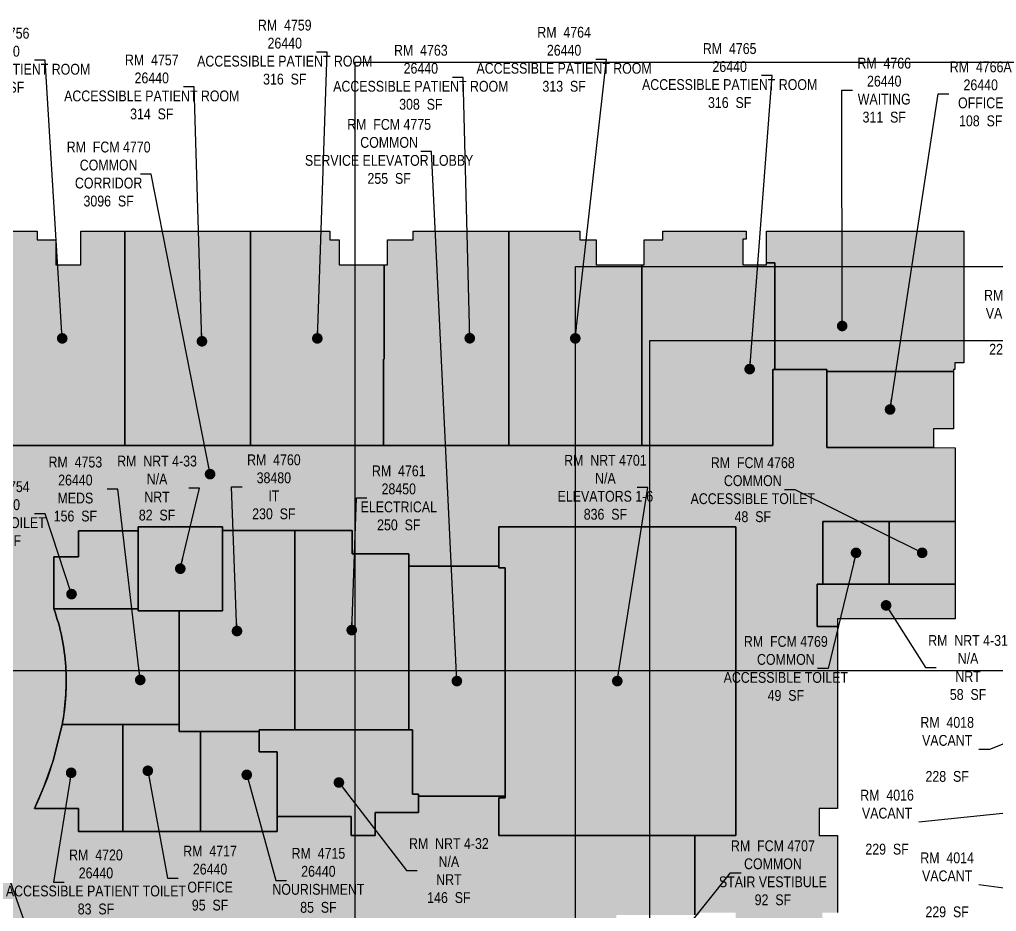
# Model space of a CAD drawing. Header units: inches. Extents: x -464 to 5863, y -325 to 4525.
# Drawn here: x 1069 to 2336, y 3368 to 4525 of the extents above; entities that cross this region are included whole.
import ezdxf

# ---------------------------------------------------------------- set-up
doc = ezdxf.new("R2010")
doc.units = ezdxf.units.IN
doc.header["$LTSCALE"] = 48
doc.header["$MEASUREMENT"] = 0
doc.layers.get('Defpoints').update_dxf_attribs({"color": 31})
for name, color, linetype in [('0-LABEL', 3, 'Continuous'), ('1-NRT', 200, 'Continuous'), ('1-NRT-PTN', 253, 'Continuous'), ('3-FCM', 190, 'Continuous'), ('3-FCM-PTN', 9, 'Continuous'), ('4-OCC', 6, 'Continuous'), ('4-OCC-PTN', 95, 'Continuous')]:
    doc.layers.add(name, color=color, linetype=linetype)
doc.layers.add('VP-Window', color=2, linetype='Continuous', plot=False)
doc.styles.add('ArialN', font='ARIALN.TTF')
doc.dimstyles.new('AB-220', dxfattribs={"dimscale": 220, "dimtxt": 0.0703125, "dimasz": 0.0625, "dimexe": 0.0625, "dimexo": 0.125, "dimgap": 0.1875, "dimtad": 0, "dimdec": 4, "dimrnd": 0.0625, "dimzin": 0, "dimdsep": 46, "dimlunit": 4, "dimtxsty": 'ArialN', "dimblk": 'ARCHTICK', "dimcen": 0.0625, "dimclrd": 256, "dimclre": 256, "dimclrt": 256, "dimadec": 0, "dimazin": 0, "dimtfac": 1, "dimtdec": 4, "dimtofl": 0, "dimtmove": 2, "dimatfit": 3, "dimldrblk": 'DOT', "dimfxl": 0, "dimfrac": 2, "dimtolj": 1, "dimtzin": 0, "dimlwd": -1, "dimlwe": -1, "dimarcsym": 0})

# ---------------------------------------------------------------- blocks, each defined once
blk = doc.blocks.new('_ArchTick')
at = {"const_width": 0.15}
blk.add_lwpolyline([(-0.5, -0.5), (0.5, 0.5)], dxfattribs=at)
blk = doc.blocks.new('_Dot')
at = {"lineweight": -2}
blk.add_line((-0.5, 0), (-1, 0), dxfattribs=at)
at = {"const_width": 0.5}
blk.add_lwpolyline([(-0.25, 0, 1), (0.25, 0, 1)], format="xyb", close=True, dxfattribs=at)

msp = doc.modelspace()

# ---------------------------------------------------------------- hatches: boundary and pattern name
at = {"layer": '1-NRT-PTN'}
h = msp.add_hatch(color=256, dxfattribs=at)
h.dxf.hatch_style = 1
h.paths.add_polyline_path([(1332.077738613245, 3867.107007489643), (1332.077738613244, 3758.357007489645), (1223.077738613239, 3758.357007489646), (1223.077738613239, 3867.107007489643)])
h = msp.add_hatch(color=256, dxfattribs=at)
h.dxf.hatch_style = 1
h.paths.add_polyline_path([(1698.577738613287, 3515.57717264709), (1690.577738610186, 3515.577172647091), (1690.577738610186, 3467.077905552353), (1997.577738610184, 3467.077905552353), (1997.577738610189, 3867.077905552354), (1690.577738610186, 3867.077905552356), (1690.577738613289, 3813.702172647094), (1698.577738613287, 3813.702172647094)])
h = msp.add_hatch(color=256, dxfattribs=at)
h.dxf.hatch_style = 1
h.paths.add_polyline_path([(2282.07773861329, 3747.577184757019), (2282.07773861329, 3792.576414202978), (2103.077738613305, 3792.576439741834), (2103.077738613305, 3737.827172647094), (2129.7027386133, 3737.827172645417), (2129.702738613287, 3747.577184757019)])
h = msp.add_hatch(color=256, dxfattribs=at)
h.dxf.hatch_style = 1
h.paths.add_polyline_path([(1379.827738613239, 3604.106003367168), (1578.577738613287, 3604.076168524618), (1578.577754191576, 3520.482007489641), (1586.577754188474, 3520.482007489641), (1586.577754188475, 3496.856298804259), (1530.077738613239, 3496.856298804256), (1530.077738613239, 3467.107007489648), (1499.077738613239, 3467.107007489648), (1499.077738613239, 3491.732007489644), (1403.327738613239, 3491.732007489644), (1403.327738613239, 3575.356298804259), (1379.827738613239, 3575.356298804259)])
at = {"layer": '3-FCM-PTN'}
h = msp.add_hatch(color=256, dxfattribs=at)
h.dxf.hatch_style = 1
edge = h.paths.add_edge_path()
edge.add_line((1113.578033713755, 3828.202172647096), (1113.578033713755, 3760.764672647096))
edge.add_arc((869.5217420051583, 3671.555794435677), 259.8493745889942, 3.151092987763491, 20.078663492425108, ccw=False)
edge.add_arc((829.4082242399043, 3666.163850940581), 300.2154631269592, -10.628161886380724, 3.757771263953998, ccw=False)
edge.add_line((1124.473435582826, 3610.79377458438), (1113.16885824828, 3565.471297259224))
edge.add_line((1113.16885824828, 3565.471297259224), (1105.26908182826, 3541.833664056995))
edge.add_line((1105.26908182826, 3541.833664056995), (1099.333073101966, 3526.926719010287))
edge.add_line((1099.333073101966, 3526.926719010287), (1094.042128752156, 3514.338916519317))
edge.add_line((1094.042128752156, 3514.338916519317), (1088.492230906537, 3502.107699963561))
edge.add_line((1088.492230906537, 3502.107699963561), (1145.452738613305, 3502.107007489641))
edge.add_line((1145.452738613305, 3502.107007489641), (1145.452738613305, 3471.982007489647))
edge.add_line((1145.452738613305, 3471.982007489647), (1205.513038158238, 3471.982007489646))
edge.add_line((1205.513038158238, 3471.982007489646), (1334.702738613307, 3472.077172647094))
edge.add_line((1334.702738613307, 3472.077172647094), (1334.702738613307, 3471.952172647094))
edge.add_line((1334.702738613307, 3471.952172647094), (1403.327754191595, 3471.982007489645))
edge.add_line((1403.327754191595, 3471.982007489645), (1403.327754191595, 3491.732007489644))
edge.add_line((1403.327754191595, 3491.732007489644), (1499.077738613239, 3491.732007489644))
edge.add_line((1499.077738613239, 3491.732007489644), (1499.077754191595, 3467.107007489649))
edge.add_line((1499.077754191595, 3467.107007489649), (1530.077738613239, 3467.107007489648))
edge.add_line((1530.077738613239, 3467.107007489648), (1530.077754191595, 3496.856298804256))
edge.add_line((1530.077754191595, 3496.856298804256), (1586.577754188475, 3496.856298804259))
edge.add_line((1586.577754188475, 3496.856298804259), (1586.577738416591, 3518.044421758437))
edge.add_line((1586.577738416591, 3518.044421758437), (1698.577738613287, 3518.044507489659))
edge.add_line((1698.577738613287, 3518.044507489659), (1698.577754191578, 3515.57717264709))
edge.add_line((1698.577754191578, 3515.57717264709), (1690.577738610186, 3515.577172647091))
edge.add_line((1690.577738610186, 3515.577172647091), (1690.577738610186, 3467.077905552353))
edge.add_line((1690.577738610186, 3467.077905552353), (1944.622666659946, 3467.077905552353))
edge.add_line((1944.622666659946, 3467.077905552353), (1944.622666659946, 3364.013951851784))
edge.add_line((1944.622666659946, 3364.013951851784), (1842.827738613302, 3364.012671013478))
edge.add_line((1842.827738613302, 3364.012671013478), (1842.827738613302, 3359.840728938843))
edge.add_line((1842.827738613302, 3359.840728938843), (1050.500837960817, 3359.840728938843))
edge.add_line((1050.500837960817, 3359.840728938843), (989.1304007638047, 3298.470291741831))
edge.add_line((989.1304007638047, 3298.470291741831), (958.8420668139898, 3328.758625691646))
edge.add_line((958.8420668139898, 3328.758625691646), (959.74283279864, 3329.659391676296))
edge.add_line((959.74283279864, 3329.659391676296), (881.9244649306676, 3407.477769097246))
edge.add_line((881.9244649306676, 3407.477769097246), (912.2565891506312, 3437.809893317209))
edge.add_line((912.2565891506312, 3437.809893317209), (934.6794090287314, 3462.460778224522))
edge.add_line((934.6794090287314, 3462.460778224522), (955.3000059372972, 3488.564134632164))
edge.add_line((955.3000059372972, 3488.564134632164), (974.0322943711964, 3515.991071706486))
edge.add_line((974.0322943711964, 3515.991071706486), (990.8694424449242, 3544.741181443036))
edge.add_line((990.8694424449242, 3544.741181443036), (1005.644745466971, 3574.506721267549))
edge.add_line((1005.644745466971, 3574.506721267549), (1017.495987070415, 3607.265318663052))
edge.add_line((1017.495987070415, 3607.265318663052), (1024.401225688564, 3641.522704021667))
edge.add_line((1024.401225688564, 3641.522704021667), (1025.883735810645, 3671.461709501473))
edge.add_line((1025.883735810645, 3671.461709501473), (1022.812802443561, 3701.277306982524))
edge.add_arc((800.6111259082473, 3652.038095093618), 227.5919265759328, 12.49466316577118, 28.04783506279022)
edge.add_arc((813.0848629529132, 3651.749137135179), 216.8054369348024, 29.66547328204573, 42.88538997744219)
edge.add_arc((829.2958716009333, 3664.771290165065), 196.0710116686787, 43.32097591850857, 99.1857372867085)
edge.add_line((797.9959867114995, 3858.327893830989), (798.9451620128058, 3853.862375129293))
edge.add_line((798.9451620128058, 3853.862375129293), (749.7755216519655, 3841.603006894886))
edge.add_line((749.7755216519655, 3841.603006894886), (749.7755216437346, 3841.603006892827))
edge.add_line((749.7755216437346, 3841.603006892827), (749.4667476144297, 3842.555416524074))
edge.add_line((749.4667476144297, 3842.555416524074), (748.7876903142243, 3842.370443941763))
edge.add_line((748.7876903142243, 3842.370443941763), (721.7990874320059, 3949.78129015099))
edge.add_line((721.7990874320059, 3949.78129015099), (806.7681102795251, 3972.946504617268))
edge.add_line((806.7681102795251, 3972.946504617268), (807.9915339900527, 3968.459038405239))
edge.add_line((807.9915339900527, 3968.459038405239), (825.1192358128029, 3970.463516488446))
edge.add_line((825.1192358128029, 3970.463516488446), (886.5952015190416, 3972.576451851774))
edge.add_line((886.5952015190416, 3972.576451851774), (970.3902386101873, 3972.577184757045))
edge.add_line((970.3902386101873, 3972.577184757045), (970.3902386101873, 3972.3263595513))
edge.add_line((970.3902386101873, 3972.3263595513), (1115.827738610187, 3972.326359551299))
edge.add_line((1115.827738610187, 3972.326359551299), (1115.827738610187, 3972.577172647105))
edge.add_line((1115.827738610187, 3972.577172647105), (1295.952738610189, 3972.57717264708))
edge.add_line((1295.952738610189, 3972.57717264708), (1295.952738610189, 3972.327184757019))
edge.add_line((1295.952738610189, 3972.327184757019), (1440.827738610198, 3972.327184757041))
edge.add_line((1440.827738610198, 3972.327184757041), (1440.827738610198, 3972.579612159221))
edge.add_line((1440.827738610198, 3972.579612159221), (1597.765238610189, 3972.577184756984))
edge.add_line((1597.765238610189, 3972.577184756984), (1630.390238610187, 3972.577184756984))
edge.add_line((1630.390238610187, 3972.577184756984), (1630.390238610187, 3972.327184757025))
edge.add_line((1630.390238610187, 3972.327184757025), (1775.827738610184, 3972.327184757016))
edge.add_line((1775.827738610184, 3972.327184757016), (1775.824657182819, 3972.577146770491))
edge.add_line((1775.824657182819, 3972.577146770491), (1816.327738610186, 3972.577184757041))
edge.add_line((1816.327738610186, 3972.577184757041), (1816.327738610177, 3972.32718475704))
edge.add_line((1816.327738610177, 3972.32718475704), (1948.327738610184, 3972.327184756978))
edge.add_line((1948.327738610184, 3972.327184756978), (1948.327738610184, 3972.577184757077))
edge.add_line((1948.327738610184, 3972.577184757077), (2045.577738610189, 3972.577184756989))
edge.add_line((2045.577738610189, 3972.577184756989), (2045.577738610189, 4070.826451851781))
edge.add_line((2045.577738610189, 4070.826451851781), (2115.577738610189, 4070.82645185178))
edge.add_line((2115.577738610189, 4070.82645185178), (2115.577738610189, 3969.95145185178))
edge.add_line((2115.577738610189, 3969.95145185178), (2281.910683266682, 3969.326451851779))
edge.add_line((2281.910683266682, 3969.326451851779), (2281.982439541505, 3874.077172647092))
edge.add_line((2281.982439541505, 3874.077172647092), (2110.452738610182, 3874.077172647092))
edge.add_line((2110.452738610182, 3874.077172647092), (2110.452738610182, 3792.577172647096))
edge.add_line((2110.452738610182, 3792.577172647096), (2103.077738610182, 3792.577235315806))
edge.add_line((2103.077738610182, 3792.577235315806), (2103.077738613305, 3737.827172647092))
edge.add_line((2103.077738613305, 3737.827172647092), (2129.702738613287, 3737.827172645417))
edge.add_line((2129.702738613287, 3737.827172645417), (2129.702738613287, 3502.07717264709))
edge.add_line((2129.702738613287, 3502.07717264709), (2105.70273861018, 3502.07717264709))
edge.add_line((2105.70273861018, 3502.07717264709), (2105.70273861018, 3466.827905552354))
edge.add_line((2105.70273861018, 3466.827905552354), (2129.7027386133, 3466.827905552354))
edge.add_line((2129.7027386133, 3466.827905552354), (2129.7027386133, 3367.077184757038))
edge.add_line((2129.7027386133, 3367.077184757038), (2109.952738610181, 3367.077184757038))
edge.add_line((2109.952738610181, 3367.077184757038), (2109.952738610181, 3235.577172647105))
edge.add_line((2109.952738610159, 3235.577172647105), (2109.952738610201, 3183.139497853334))
edge.add_line((2109.952738610201, 3183.139497853334), (1997.577738606957, 3183.139497853334))
edge.add_line((1997.577738606957, 3183.139497853334), (1997.577738613309, 3367.076451851783))
edge.add_line((1997.577738613309, 3367.076451851783), (1950.577738656846, 3367.076451866884))
edge.add_line((1950.577738656846, 3367.076451866884), (1950.577738613309, 3364.013951851782))
edge.add_line((1950.577738613309, 3364.013951851782), (1944.638229878299, 3364.013951851784))
edge.add_line((1944.638229878299, 3364.013951851784), (1944.638431876614, 3467.077905552353))
edge.add_line((1944.638431876614, 3467.077905552353), (1997.577738607062, 3467.077905549551))
edge.add_line((1997.577738607062, 3467.077905549551), (1997.577738610189, 3867.077905552354))
edge.add_line((1997.577738610189, 3867.077905552354), (1690.577738610186, 3867.077905534506))
edge.add_line((1690.577738610186, 3867.077905534506), (1690.577738613145, 3816.169507489644))
edge.add_line((1690.577738613145, 3816.169507489644), (1573.702738610097, 3816.169507489644))
edge.add_line((1573.702738610097, 3816.169507489644), (1573.702738610097, 3832.077172647097))
edge.add_line((1573.702738610097, 3832.077172647097), (1500.452738610184, 3832.077172647097))
edge.add_line((1500.452738610184, 3832.077172647097), (1500.452738610117, 3862.232007489691))
edge.add_line((1500.452738610117, 3862.232007489691), (1332.077738613245, 3862.232007489645))
edge.add_line((1332.077738613245, 3862.232007489645), (1332.077738613245, 3867.107007489691))
edge.add_line((1332.077738613245, 3867.107007489691), (1223.077738613239, 3867.107007489645))
edge.add_line((1223.077738613239, 3867.107007489645), (1223.077738613239, 3861.982007489645))
edge.add_line((1223.077738613239, 3861.982007489645), (1145.577738613239, 3861.982007489646))
edge.add_line((1145.577738613239, 3861.982007489646), (1145.577738613307, 3828.202172647096))
edge.add_line((1145.577738613307, 3828.202172647096), (1113.578033713755, 3828.202172647096))
h = msp.add_hatch(color=256, dxfattribs=at)
h.dxf.hatch_style = 1
h.paths.add_polyline_path([(2196.70273861018, 3874.077172647094), (2196.70273861018, 3792.576439741835), (2110.452738610182, 3792.577172647096), (2110.452738610182, 3874.077172647094)])
h = msp.add_hatch(color=256, dxfattribs=at)
h.dxf.hatch_style = 1
h.paths.add_polyline_path([(2281.982439541505, 3874.077172647092), (2282.043838334968, 3792.576414202978), (2196.70273861018, 3792.576439741835), (2196.70273861018, 3874.077172647094)])
h = msp.add_hatch(color=256, dxfattribs=at)
h.dxf.hatch_style = 1
h.paths.add_polyline_path([(1698.577738613287, 3813.702172647094), (1698.577738613287, 3518.04450748966), (1586.577754188474, 3518.044421758449), (1586.577754188474, 3520.482007489641), (1578.577754191576, 3520.482007489641), (1578.577738613287, 3604.076168524618), (1573.702754191576, 3604.076168524618), (1573.702738610097, 3816.169507489644), (1690.577738613145, 3816.169507489644), (1690.577738613289, 3813.702172647094)])
at = {"layer": '4-OCC-PTN'}
h = msp.add_hatch(color=13, dxfattribs=at)
h.dxf.hatch_style = 1
h.paths.add_polyline_path([(1148.452738610184, 3972.5771726471), (1115.827738610187, 3972.577172647105), (1115.827738610187, 3972.326359551299), (1043.390238610178, 3972.3263595513), (1043.108916382684, 4250.326926749518), (1092.077738288557, 4250.326926749518), (1092.077738288557, 4239.202905552354), (1116.327738610184, 4239.202905552354), (1116.327738610184, 4206.827172647094), (1148.577749588654, 4206.827181024802), (1148.577738288552, 4250.32695414684), (1205.890238610187, 4250.32695414684), (1205.890238610187, 3972.577172646978)])
h = msp.add_hatch(color=13, dxfattribs=at)
h.dxf.hatch_style = 1
h.paths.add_polyline_path([(1368.390166672522, 4250.327011247247), (1368.390166671823, 3972.327184757009), (1295.952738610189, 3972.327184757019), (1295.952738610189, 3972.57717264708), (1263.327738610189, 3972.577172646857), (1205.890238610187, 3972.577172646978), (1205.890238610187, 4250.32695414684), (1368.390166672522, 4250.326954146432)])
h = msp.add_hatch(color=13, dxfattribs=at)
h.dxf.hatch_style = 1
h.paths.add_polyline_path([(1542.077738610171, 4206.827172647094), (1542.077738610167, 4084.260269765564), (1540.890238610187, 4084.260269765564), (1540.890238610187, 3972.578064460702), (1440.827738610198, 3972.577184757003), (1440.827738610198, 3972.327184756998), (1368.390238610195, 3972.327184757009), (1368.390166672522, 4250.327011027432), (1471.32773828833, 4250.327011027432), (1471.32773828833, 4239.202905552353), (1483.327738610184, 4239.202905552353), (1483.327738610184, 4206.827172647094)])
h = msp.add_hatch(color=13, dxfattribs=at)
h.dxf.hatch_style = 1
h.paths.add_polyline_path([(1703.390238610175, 4250.327098269376), (1703.390238610175, 3972.327184757025), (1630.390238610187, 3972.327184757025), (1630.390238610187, 3972.57718475698), (1540.890238610187, 3972.578064460702), (1540.890238610187, 4084.260269765564), (1542.077738610184, 4084.260269765564), (1542.077738610171, 4206.827172647094), (1546.327738610184, 4206.827172647092), (1546.327738610184, 4239.202905552354), (1579.327741178488, 4239.2029141247), (1579.327741178488, 4250.327066041871)])
h = msp.add_hatch(color=13, dxfattribs=at)
h.dxf.hatch_style = 1
h.paths.add_polyline_path([(1875.890238610187, 4206.827172647094), (1875.890238610215, 3972.327184756932), (1816.327738610177, 3972.32718475704), (1816.327738610186, 3972.577184757041), (1775.827738610184, 3972.577184757041), (1775.827738610184, 3972.327184757016), (1703.390238610175, 3972.327184757025), (1703.390238610175, 4250.330190782623), (1795.327739717488, 4250.327122151824), (1795.327741178499, 4239.202905552353), (1816.828474426953, 4239.202905552353), (1816.827738610186, 4206.827172647094)])
h = msp.add_hatch(color=13, dxfattribs=at)
h.dxf.hatch_style = 1
h.paths.add_polyline_path([(2006.827748192434, 4206.827172647094), (2037.577738613298, 4206.827172647094), (2037.577738613298, 4209.264672647094), (2048.390238610187, 4209.264672647094), (2048.390238610187, 4070.826451851781), (2045.577738610189, 4070.826451851781), (2045.577738610189, 3972.57718475704), (1948.327738610184, 3972.577184757077), (1948.327738610184, 3972.32718475704), (1875.890238610187, 3972.327184756932), (1875.890238610187, 3992.327172647094), (1875.890238610187, 4206.827172647094), (1878.952738610187, 4206.827172647094), (1878.952738610187, 4239.202905552353), (1903.327741210971, 4239.202905552353), (1903.327738288525, 4250.327150206716), (2011.32773822359, 4250.327177939203), (2011.327741032408, 4239.765317263686), (2006.827748192434, 4239.765317263686)])
h = msp.add_hatch(color=13, dxfattribs=at)
h.dxf.hatch_style = 1
h.paths.add_polyline_path([(2293.327738613285, 4250.338157917502), (2293.327738613285, 4079.427184757054), (2281.827738613298, 4079.427184757054), (2281.827738613276, 4070.826451851779), (2279.827738613309, 4070.826451851779), (2279.827738613309, 4068.38895185178), (2115.577738610189, 4068.38895185178), (2115.577738610189, 4070.82645185178), (2048.390238610187, 4070.826451851781), (2048.390238610187, 4209.264672647094), (2037.577738613298, 4209.264672647094), (2037.577738613298, 4250.327184757018)])
h = msp.add_hatch(color=13, dxfattribs=at)
h.dxf.hatch_style = 1
h.paths.add_polyline_path([(2279.827738613309, 4068.38895185178), (2279.827738613309, 3993.952172647091), (2253.952738610176, 3993.952172647091), (2253.952738610176, 3969.951451851779), (2115.577738610189, 3969.95145185178), (2115.577738610189, 4068.388951851781)])
h = msp.add_hatch(color=13, dxfattribs=at)
h.dxf.hatch_style = 1
h.paths.add_polyline_path([(1145.577738613239, 3861.982007489645), (1220.95273861324, 3861.982007489643), (1223.077738613239, 3861.982007489643), (1223.077738613239, 3760.794507489645), (1113.578033713687, 3760.794507489645), (1113.578033713687, 3828.232007489645), (1145.577738613239, 3828.232007489645)])
h = msp.add_hatch(color=91, dxfattribs=at)
h.dxf.hatch_style = 1
h.paths.add_polyline_path([(1425.952738613156, 3862.232007489643), (1425.952738678236, 3604.106003367171), (1379.827738613239, 3604.106003367167), (1379.827738613239, 3601.668503367167), (1276.202738610109, 3601.668503367167), (1276.202738610109, 3758.357007489646), (1332.077738613244, 3758.357007489645), (1332.077738613245, 3862.232007489643), (1333.296488613245, 3862.234209386663), (1359.32773861324, 3862.232007489643)])
h = msp.add_hatch(color=55, dxfattribs=at)
h.dxf.hatch_style = 1
h.paths.add_polyline_path([(1573.702738610097, 3832.107007489646), (1573.702734244492, 3604.076168524618), (1425.952738613239, 3604.106003367167), (1425.952738613156, 3862.232007489665), (1500.452738610117, 3862.232007489691), (1500.452738610117, 3832.107007489646)])
h = msp.add_hatch(color=13, dxfattribs=at)
h.dxf.hatch_style = 1
edge = h.paths.add_edge_path()
edge.add_line((1113.578033713687, 3760.794507489646), (1223.077738613239, 3760.794507489646))
edge.add_line((1223.077738613239, 3760.794507489646), (1223.077738613239, 3758.357007489645))
edge.add_line((1223.077738613239, 3758.357007489645), (1276.202738610109, 3758.357007489646))
edge.add_line((1276.202738610109, 3758.357007489646), (1276.202738610109, 3610.793774584379))
edge.add_line((1276.202738610109, 3610.793774584379), (1124.473435582826, 3610.793774584379))
edge.add_arc((828.7461087579641, 3666.211405209067), 300.8749999834364, 349.3861924692804, 349.8822685603783)
edge.add_arc((828.7461087416717, 3666.211405212058), 300.8750000000009, 349.8822685603625, 363.746140649825)
edge.add_arc((869.5217420050878, 3671.585629278222), 259.849374588998, 3.151092987764365, 20.07866349242601)
h = msp.add_hatch(color=13, dxfattribs=at)
h.dxf.hatch_style = 1
h.paths.add_polyline_path([(1202.950522579882, 3610.793774584379), (1202.950522579882, 3471.982007489645), (1145.452754191595, 3471.982007489647), (1145.452738613305, 3502.107007489641), (1088.492230906537, 3502.107699963561), (1100.577754191595, 3530.052454409157), (1112.190697902962, 3562.316281884632), (1124.473435582826, 3610.79377458438)])
h = msp.add_hatch(color=13, dxfattribs=at)
h.dxf.hatch_style = 1
h.paths.add_polyline_path([(1303.950522579882, 3601.668503367167), (1303.950522579882, 3472.232007489644), (1202.950522579882, 3472.232007489644), (1202.950522579882, 3610.793774584379), (1234.577738610109, 3610.793774584379), (1276.202738610109, 3610.793774584379), (1276.202738610109, 3601.668503367167)])
h = msp.add_hatch(color=13, dxfattribs=at)
h.dxf.hatch_style = 1
h.paths.add_polyline_path([(1403.327738613239, 3575.356298804259), (1403.327738613239, 3472.002346762332), (1303.950522579882, 3471.982007489645), (1303.950522579882, 3601.668503367167), (1379.827738613239, 3601.668503367167), (1379.827738613239, 3575.356298804259)])

# ---------------------------------------------------------------- linework, layer by layer
at = {"layer": '1-NRT'}
for points in [[(1332.077738613245, 3867.107007489643), (1332.077738613244, 3758.357007489645), (1223.077738613239, 3758.357007489646), (1223.077738613239, 3867.107007489643)], [(2282.07773861329, 3792.576414202978), (2282.07773861329, 3747.577184757019), (2129.702738613287, 3747.577184757019), (2129.7027386133, 3737.827172645417), (2103.077738613305, 3737.827172647094), (2103.077738613305, 3792.576439741834), (2282.07773861329, 3792.576414202978)], [(1379.827738613239, 3604.106003367168), (1578.577738613287, 3604.076168524618), (1578.577754191576, 3520.482007489641), (1586.577754188474, 3520.482007489641), (1586.577754188475, 3496.856298804259), (1530.077738613239, 3496.856298804256), (1530.077738613239, 3467.107007489648), (1499.077738613239, 3467.107007489648), (1499.077738613239, 3491.732007489644), (1403.327738613239, 3491.732007489644), (1403.327738613239, 3575.356298804259), (1379.827738613239, 3575.356298804259)]]:
    msp.add_lwpolyline(points, close=True, dxfattribs=at)
at = {"layer": '1-NRT', "flags": 128}
msp.add_lwpolyline([(1997.577738610189, 3867.077905552354), (1997.577738610184, 3467.077905552353), (1690.577738610186, 3467.077905552353), (1690.577738610186, 3515.577172647091), (1698.577738613287, 3515.57717264709), (1698.577738613287, 3813.702172647094), (1690.577738613289, 3813.702172647094), (1690.577738610186, 3867.077905552356)], close=True, dxfattribs=at)
at = {"layer": '3-FCM'}
msp.add_line((1586.577738610186, 3518.074342332209), (1586.577738610186, 3518.074342332209), dxfattribs=at)
for points in [[(970.3902386101873, 3972.3263595513), (1115.827738610187, 3972.326359551299), (1115.827738610187, 3972.577172647105), (1295.952738610189, 3972.57717264708), (1295.952738610189, 3972.327184757019), (1440.827738610198, 3972.327184757041), (1440.827738610198, 3972.579612159221), (1597.765238610189, 3972.577184756984), (1597.765238610189, 3972.577184756984), (1630.390238610187, 3972.577184756984), (1630.390238610187, 3972.327184757025), (1775.827738610184, 3972.327184757016), (1775.824657182819, 3972.577146770491), (1816.327738610186, 3972.577184757041), (1816.327738610177, 3972.32718475704), (1948.327738610184, 3972.327184756978), (1948.327738610184, 3972.577184757077), (2045.577738610189, 3972.577184756989), (2045.577738610189, 4070.826451851781), (2115.577738610189, 4070.82645185178), (2115.577738610189, 3969.95145185178), (2281.910683266682, 3969.326451851779), (2281.982439541505, 3874.077172647092), (2110.452738610182, 3874.077172647092), (2110.452738610182, 3792.577172647096), (2103.077738610182, 3792.577235315806), (2103.077738613305, 3737.827172647092), (2129.702738613287, 3737.827172645417), (2129.702738613287, 3502.07717264709), (2105.70273861018, 3502.07717264709), (2105.70273861018, 3466.827905552354), (2129.7027386133, 3466.827905552354), (2129.7027386133, 3367.077184757038)], [(1148.452738610184, 3972.5771726471), (1148.452738610184, 3972.5771726471)], [(1263.327738610189, 3972.577172646857), (1263.327738610189, 3972.577172646857)]]:
    msp.add_lwpolyline(points, dxfattribs=at)
msp.add_lwpolyline([(1944.638229878299, 3364.013951851784), (1944.638431876614, 3467.077905552353), (1997.577738607062, 3467.077905549551), (1997.577738610189, 3867.077905552354), (1690.577738610186, 3867.077905534506), (1690.577738613145, 3816.169507489644), (1573.702738610097, 3816.169507489644), (1573.702738610097, 3832.077172647097), (1500.452738610184, 3832.077172647097), (1500.452738610117, 3862.232007489691), (1332.077738613245, 3862.232007489645), (1332.077738613245, 3867.107007489691), (1223.077738613239, 3867.107007489645), (1223.077738613239, 3861.982007489645), (1145.577738613239, 3861.982007489646), (1145.577738613307, 3828.202172647096), (1113.578033713755, 3828.202172647096), (1113.578033713755, 3760.764672647096, -0.07399506563971855), (1128.978237079229, 3685.83951377519, -0.06285304633038628), (1124.473435582826, 3610.79377458438), (1113.16885824828, 3565.471297259224), (1105.26908182826, 3541.833664056995), (1099.333073101966, 3526.926719010287), (1094.042128752156, 3514.338916519317), (1088.492230906537, 3502.107699963561), (1145.452738613305, 3502.107007489641), (1145.452738613305, 3471.982007489647), (1205.513038158238, 3471.982007489646), (1334.702738613307, 3472.077172647094), (1334.702738613307, 3471.952172647094), (1403.327754191595, 3471.982007489645), (1403.327754191595, 3491.732007489644), (1499.077738613239, 3491.732007489644), (1499.077754191595, 3467.107007489649), (1530.077738613239, 3467.107007489648), (1530.077754191595, 3496.856298804256), (1586.577754188475, 3496.856298804259), (1586.577738416591, 3518.044421758437), (1698.577738613287, 3518.044507489659), (1698.577754191578, 3515.57717264709), (1690.577738610186, 3515.577172647091), (1690.577738610186, 3467.077905552353), (1944.622666659946, 3467.077905552353), (1944.622666659946, 3364.013951851784)], format="xyb", dxfattribs=at)
for points in [[(2196.70273861018, 3874.077172647094), (2196.70273861018, 3792.576439741835), (2110.452738610182, 3792.577172647096), (2110.452738610182, 3874.077172647094)], [(2281.982439541505, 3874.077172647092), (2282.043838334968, 3792.576414202978), (2196.70273861018, 3792.576439741835), (2196.70273861018, 3874.077172647094)]]:
    msp.add_lwpolyline(points, close=True, dxfattribs=at)
at = {"layer": '3-FCM', "flags": 128}
msp.add_lwpolyline([(1698.577738613287, 3813.702172647094), (1698.577738613287, 3518.04450748966), (1586.577754188474, 3518.044421758449), (1586.577754188474, 3520.482007489641), (1578.577754191576, 3520.482007489641), (1578.577738613287, 3604.076168524618), (1573.702754191576, 3604.076168524618), (1573.702738610097, 3816.169507489644), (1690.577738613145, 3816.169507489644), (1690.577738613289, 3813.702172647094)], close=True, dxfattribs=at)
at = {"layer": '4-OCC'}
for points in [[(1148.452738610184, 3972.5771726471), (1148.452738610184, 3972.5771726471), (1115.827738610187, 3972.577172647105), (1115.827738610187, 3972.326359551299), (1043.390238610178, 3972.3263595513), (1043.108916382684, 4250.326926749518), (1092.077738288557, 4250.326926749518), (1092.077738288557, 4239.202905552354), (1116.327738610184, 4239.202905552354), (1116.327738610184, 4206.827172647094), (1148.577749588654, 4206.827181024802), (1148.577738288552, 4250.32695414684), (1205.890238610187, 4250.32695414684), (1205.890238610187, 3972.577172646978), (1148.452738610184, 3972.5771726471), (1148.452738610184, 3972.5771726471)], [(1368.390166672522, 4250.327011247247), (1368.390166671823, 3972.327184757009), (1295.952738610189, 3972.327184757019), (1295.952738610189, 3972.57717264708), (1263.327738610189, 3972.577172646857), (1263.327738610189, 3972.577172646857), (1205.890238610187, 3972.577172646978), (1205.890238610187, 4250.32695414684), (1368.390166672522, 4250.326954146432)], [(1542.077738610171, 4206.827172647094), (1542.077738610167, 4084.260269765564), (1540.890238610187, 4084.260269765564), (1540.890238610187, 3972.578064460702), (1440.827738610198, 3972.577184757003), (1440.827738610198, 3972.327184756998), (1368.390238610195, 3972.327184757009), (1368.390166672522, 4250.327011027432), (1471.32773828833, 4250.327011027432), (1471.32773828833, 4239.202905552353), (1483.327738610184, 4239.202905552353), (1483.327738610184, 4206.827172647094)], [(1703.390238610175, 4250.327098269376), (1703.390238610175, 3972.327184757025), (1630.390238610187, 3972.327184757025), (1630.390238610187, 3972.57718475698), (1540.890238610187, 3972.578064460702), (1540.890238610187, 4084.260269765564), (1542.077738610184, 4084.260269765564), (1542.077738610171, 4206.827172647094), (1546.327738610184, 4206.827172647092), (1546.327738610184, 4239.202905552354), (1579.327741178488, 4239.2029141247), (1579.327741178488, 4250.327066041871)], [(1875.890238610187, 4206.827172647094), (1875.890238610215, 3972.327184756932), (1816.327738610177, 3972.32718475704), (1816.327738610186, 3972.577184757041), (1775.827738610184, 3972.577184757041), (1775.827738610184, 3972.327184757016), (1703.390238610175, 3972.327184757025), (1703.390238610175, 4250.330190782623), (1795.327739717488, 4250.327122151824), (1795.327741178499, 4239.202905552353), (1816.828474426953, 4239.202905552353), (1816.827738610186, 4206.827172647094)], [(2006.827748192434, 4206.827172647094), (2037.577738613298, 4206.827172647094), (2037.577738613298, 4209.264672647094), (2048.390238610187, 4209.264672647094), (2048.390238610187, 4070.826451851781), (2045.577738610189, 4070.826451851781), (2045.577738610189, 3972.57718475704), (1948.327738610184, 3972.577184757077), (1948.327738610184, 3972.32718475704), (1875.890238610187, 3972.327184756932), (1875.890238610187, 3992.327172647094), (1875.890238610187, 4206.827172647094), (1878.952738610187, 4206.827172647094), (1878.952738610187, 4239.202905552353), (1903.327741210971, 4239.202905552353), (1903.327738288525, 4250.327150206716), (2011.32773822359, 4250.327177939203), (2011.327741032408, 4239.765317263686), (2006.827748192434, 4239.765317263686)], [(2293.327738613285, 4250.338157917502), (2293.327738613285, 4079.427184757054), (2281.827738613298, 4079.427184757054), (2281.827738613276, 4070.826451851779), (2279.827738613309, 4070.826451851779), (2279.827738613309, 4068.38895185178), (2115.577738610189, 4068.38895185178), (2115.577738610189, 4070.82645185178), (2048.390238610187, 4070.826451851781), (2048.390238610187, 4070.826451851781), (2048.390238610187, 4209.264672647094), (2037.577738613298, 4209.264672647094), (2037.577738613298, 4250.327184757018)], [(2279.827738613309, 4068.38895185178), (2279.827738613309, 3993.952172647091), (2253.952738610176, 3993.952172647091), (2253.952738610176, 3969.951451851779), (2115.577738610189, 3969.95145185178), (2115.577738610189, 4068.388951851781)], [(1145.577738613239, 3861.982007489645), (1220.95273861324, 3861.982007489645), (1220.95273861324, 3861.982007489643), (1223.077738613239, 3861.982007489643), (1223.077738613239, 3760.794507489645), (1113.578033713687, 3760.794507489645), (1113.578033713687, 3828.232007489645), (1145.577738613239, 3828.232007489645)], [(1425.952738613156, 3862.232007489643), (1425.952738678236, 3604.106003367171), (1379.827738613239, 3604.106003367167), (1379.827738613239, 3601.668503367167), (1276.202738610109, 3601.668503367167), (1276.202738610109, 3758.357007489646), (1332.077738613244, 3758.357007489645), (1332.077738613245, 3862.232007489643), (1333.296488613245, 3862.234209386663), (1359.32773861324, 3862.232007489643)], [(1573.702738610097, 3832.107007489646), (1573.702734244492, 3604.076168524618), (1425.952738613239, 3604.106003367167), (1425.952738613156, 3862.232007489665), (1500.452738610117, 3862.232007489691), (1500.452738610117, 3832.107007489646)], [(1202.950522579882, 3610.793774584379), (1202.950522579882, 3471.982007489645), (1145.452754191595, 3471.982007489647), (1145.452738613305, 3502.107007489641), (1088.492230906537, 3502.107699963561), (1100.577754191595, 3530.052454409157), (1112.190697902962, 3562.316281884632), (1124.473435582826, 3610.79377458438), (1202.950522579882, 3610.793774584379)], [(1303.950522579882, 3601.668503367167), (1303.950522579882, 3472.232007489644), (1202.950522579882, 3472.232007489644), (1202.950522579882, 3610.793774584379), (1234.577738610109, 3610.793774584379), (1276.202738610109, 3610.793774584379), (1276.202738610109, 3601.668503367167)], [(1403.327738613239, 3575.356298804259), (1403.327738613239, 3472.002346762332), (1303.950522579882, 3471.982007489645), (1303.950522579882, 3601.668503367167), (1379.827738613239, 3601.668503367167), (1379.827738613239, 3575.356298804259)]]:
    msp.add_lwpolyline(points, close=True, dxfattribs=at)
msp.add_lwpolyline([(1113.578033713687, 3760.794507489646), (1223.077738613239, 3760.794507489646), (1223.077738613239, 3758.357007489645), (1276.202738610109, 3758.357007489646), (1276.202738610109, 3610.793774584379), (1124.473435582826, 3610.793774584379, 0.002164543662986203), (1124.942160017389, 3613.356274584342, 0.06056644971535852), (1128.978237079162, 3685.86934861774, 0.07399506563971858), (1113.578033713687, 3760.794507489646)], format="xyb", close=True, dxfattribs=at)
at = {"layer": 'Defpoints'}
for points in [[(-276.8766602256472, 1666.957664034659), (48.25041129801667, 1992.084735558322), (229.0255024503335, 1992.454395457547), (1178.040463452389, 2938.46884202512), (1989.175281773381, 2938.46884202512), (2095.559553557284, 2832.084570241216), (2165.623039449047, 2832.084570241216), (2165.623039449047, 2950.181584274803), (1790.123039449048, 2950.181584274802), (1790.123039449048, 4204.431584274804), (3397.657017810886, 4204.431584274803), (3397.568089276307, 4333.155638077699), (3558.177296594098, 4493.764845395488), (3989.801676251375, 4493.764845395488)], [(-141.11215823783, 1666.957664034659), (88.09619165083441, 1896.166013923322), (268.7823463446059, 1896.535491959869), (1217.715953627098, 2842.46884202512), (1949.410779785564, 2842.46884202512), (2056.034526368751, 2735.845095441932), (2261.623039449046, 2735.845095441932), (2261.623039449048, 3046.181584274802), (1886.123039449048, 3046.181584274802), (1886.123039449048, 4108.431584274804), (3493.723361963299, 4108.431584274803), (3493.595564362676, 4293.418611176251), (3597.941798581915, 4397.764845395488), (3944.253988410553, 4397.764845395488)]]:
    msp.add_lwpolyline(points, dxfattribs=at)
at = {"layer": 'VP-Window'}
msp.add_lwpolyline([(4474.290825020527, 2269.167689661868), (1504.290825020527, 2269.167689661868), (1504.290825020527, 4469.167689661868), (4474.290825020527, 4469.167689661868)], close=True, dxfattribs=at)
at = {"layer": 'VP-Window', "color": 5}
msp.add_lwpolyline([(-51.54012578947004, 1480.431584274804), (2918.45987421053, 1480.431584274804), (2918.45987421053, 3680.431584274804), (-51.54012578947004, 3680.431584274804)], close=True, dxfattribs=at)

# ---------------------------------------------------------------- texts
at = {"layer": '0-LABEL', "char_height": 14, "attachment_point": 5, "style": 'ArialN'}
for s, insert in [('RM  4759\\P26440\\PACCESSIBLE PATIENT ROOM\\P316  SF', (1413.006279580539, 4482.312042481659)), ('RM  4756\\P26440\\PACCESSIBLE PATIENT ROOM\\P302  SF', (1047.219568883407, 4471.79269391633)), ('RM  4764\\P26440\\PACCESSIBLE PATIENT ROOM\\P313  SF', (1775.138512663929, 4473.032713433764)), ('RM  4763\\P26440\\PACCESSIBLE PATIENT ROOM\\P308  SF', (1589.41570492816, 4449.692992272923)), ('RM  4765\\P26440\\PACCESSIBLE PATIENT ROOM\\P316  SF', (1989.776255827073, 4451.915819512562)), ('RM  4757\\P26440\\PACCESSIBLE PATIENT ROOM\\P314  SF', (1240.590116391068, 4437.187433512952)), ('RM  4766\\P26440\\PWAITING\\P311  SF', (2190.143791714603, 4433.033502850614)), ('RM  4766A\\P26440\\POFFICE\\P108  SF', (2315.24266238591, 4428.178659502895)), ('RM  FCM 4775\\PCOMMON\\PSERVICE ELEVATOR LOBBY\\P255  SF', (1548.28796566552, 4353.617310971198)), ('RM  FCM 4770\\PCOMMON\\PCORRIDOR\\P3096  SF', (1184.653142354986, 4324.263488685061)), ('RM  4022\\PVACANT\\P\\P225  SF', (2354.331824148954, 4132.13289716327)), ('RM  4753\\P26440\\PMEDS\\P156  SF', (1141.55394488855, 3915.930816690896)), ('RM  NRT 4-33\\PN/A\\PNRT\\P82  SF', (1247.452024132314, 3917.213605424493)), ('RM  4760\\P38480\\PIT\\P230  SF', (1398.878868845943, 3918.838803800529)), ('RM  NRT 4701\\PN/A\\PELEVATORS 1-6\\P836  SF', (1828.694403310361, 3918.2352743069)), ('RM  FCM 4768\\PCOMMON\\PACCESSIBLE TOILET\\P48  SF', (2019.739693752166, 3915.113447266231)), ('RM  4761\\P28450\\PELECTRICAL\\P250  SF', (1560.809893919708, 3904.464353142785)), ('RM  4754\\P26440\\PSTAFF TOILET\\P69  SF', (1047.534317760543, 3884.036737860915)), ('RM  FCM 4769\\PCOMMON\\PACCESSIBLE TOILET\\P49  SF', (2062.60164329311, 3683.407124035984)), ('RM  NRT 4-31\\PN/A\\PNRT\\P58  SF', (2298.83515794919, 3684.689912769581)), ('RM  4018\\PVACANT\\P\\P228  SF', (2271.742238897921, 3578.466846919324)), ('RM  4016\\PVACANT\\P\\P229  SF', (2193.812926816823, 3484.154111139458)), ('RM  NRT 4-32\\PN/A\\PNRT\\P146  SF', (1625.756484610803, 3421.359831782895)), ('RM  FCM 4707\\PCOMMON\\PSTAIR VESTIBULE\\P92  SF', (2045.820572250144, 3418.496058785999)), ('RM  4720\\P26440\\PACCESSIBLE PATIENT TOILET\\P83  SF', (1168.245688697869, 3406.586154666893)), ('RM  4717\\P26440\\POFFICE\\P95  SF', (1316.183665377241, 3411.635486304771)), ('RM  4715\\P26440\\PNOURISHMENT\\P85  SF', (1456.628227011217, 3408.720071397238)), ('RM  4014\\PVACANT\\P\\P229  SF', (2271.693979155491, 3402.906039120691))]:
    msp.add_mtext(s, dxfattribs=dict(at, insert=insert))

# ---------------------------------------------------------------- leaders
at = {"layer": '0-LABEL', "annotation_type": 0, "has_hookline": 1}
for points, hookline_direction, text_width in [([(1124.499577496436, 4111.326656849069), (1102.219568883407, 4471.79269391633), (1088.469568883407, 4471.79269391633)], 1, 226.0341064120055), ([(1455.233952641346, 4111.327097892215), (1468.006279580539, 4482.312042481659), (1454.256279580539, 4482.312042481659)], 1, 226.0341064120055), ([(1789.640238610195, 4111.328687769777), (1830.138512663929, 4473.032713433764), (1816.388512663929, 4473.032713433764)], 1, 226.0341064120055), ([(1652.850474412164, 4111.489249046941), (1644.41570492816, 4449.692992272923), (1630.66570492816, 4449.692992272923)], 1, 226.0341064120055), ([(2015.732634932152, 4071.473836791685), (2044.776255827073, 4451.915819512562), (2031.026255827073, 4451.915819512562)], 1, 226.0341064120055), ([(1305.677449199891, 4107.542917684257), (1295.590116391068, 4437.187433512952), (1281.840116391068, 4437.187433512952)], 1, 226.0341064120055), ([(2135.650273030489, 4127.394335664676), (2135.143791714603, 4433.033502850614), (2148.893791714603, 4433.033502850614)], 0, 67.53615279672579), ([(2197.702738611749, 4019.17020185178), (2260.24266238591, 4428.178659502895), (2273.99266238591, 4428.178659502895)], 0, 79.03410641200546), ([(1636.140238611692, 3667.106964624047), (1603.28796566552, 4353.617310971198), (1589.53796566552, 4353.617310971198)], 1, 217.506139154161), ([(1316.166724610463, 3935.359707705664), (1239.653142354986, 4324.263488685061), (1225.903142354986, 4324.263488685061)], 1, 106.699863574352), ([(2484.529265811237, 3950.633471626115), (2409.331824148954, 4132.13289716327), (2395.581824148954, 4132.13289716327)], 1, 67.45020463847203), ([(1225.672566884077, 3668.587136174196), (1196.55394488855, 3915.930816690896), (1182.80394488855, 3915.930816690896)], 1, 67.53615279672579), ([(1277.577738613242, 3812.732007489644), (1302.452024132314, 3917.213605424493), (1288.702024132314, 3917.213605424493)], 1, 101.3615279672578), ([(1351.077738644173, 3731.951356376915), (1343.878868845943, 3918.838803800529), (1357.628868845943, 3918.838803800529)], 0, 67.5075034106412), ([(1844.077738610187, 3667.077905552354), (1883.694403310361, 3918.2352743069), (1869.944403310361, 3918.2352743069)], 1, 121.8553888130969), ([(2239.373288472574, 3833.326793425036), (2074.739693752166, 3915.113447266231), (2060.989693752166, 3915.113447266231)], 1, 161.019099590723), ([(1499.827738611626, 3733.154088007154), (1505.809893919708, 3904.464353142785), (1519.559893919708, 3904.464353142785)], 0, 97.03547066848567), ([(1136.60344232231, 3779.852186039974), (1102.534317760543, 3884.036737860915), (1088.784317760543, 3884.036737860915)], 1, 110.3765347885402), ([(2153.577738610181, 3833.326806194465), (2117.60164329311, 3683.407124035984), (2103.85164329311, 3683.407124035984)], 1, 161.019099590723), ([(2192.577738613298, 3765.201806193626), (2243.83515794919, 3684.689912769581), (2257.58515794919, 3684.689912769581)], 0, 99.15552523874489), ([(2484.529265811238, 3641.487373041825), (2326.742238897921, 3578.466846919324), (2312.992238897921, 3578.466846919324)], 1, 67.57435197817189), ([(1136.117432083676, 3548.211956285519), (1113.245688697869, 3406.586154666893), (1126.995688697869, 3406.586154666893)], 0, 233.1964529331514), ([(1235.463944287618, 3550.847789221656), (1261.183665377241, 3411.635486304771), (1274.933665377241, 3411.635486304771)], 0, 67.53615279672579), ([(1363.740525257188, 3545.578910143044), (1401.628227011217, 3408.720071397238), (1415.378227011217, 3408.720071397238)], 0, 117.8731241473397), ([(1483.202746400857, 3535.606505428408), (1570.756484610803, 3421.359831782895), (1584.506484610803, 3421.359831782895)], 0, 101.2755798090041), ([(2485.841765811237, 3510.552684858759), (2235.062926816823, 3484.154111139458)], 1, 67.53615279672579), ([(1092.142355389446, 3308.392126092136), (1047.287926016066, 3436.193908002833), (1033.537926016066, 3436.193908002833)], 1, 121.387448840382), ([(1896.702738613305, 3300.858341305178), (1990.820572250144, 3418.496058785999), (2004.570572250144, 3418.496058785999)], 0, 138.3287858117326), ([(2485.841765811237, 3379.62982105847), (2312.943979155491, 3402.906039120691)], 1, 67.5075034106412)]:
    msp.add_leader(points, dimstyle='AB-220', dxfattribs=dict(at, hookline_direction=hookline_direction, text_width=text_width))

doc.saveas('drawing.dxf')
